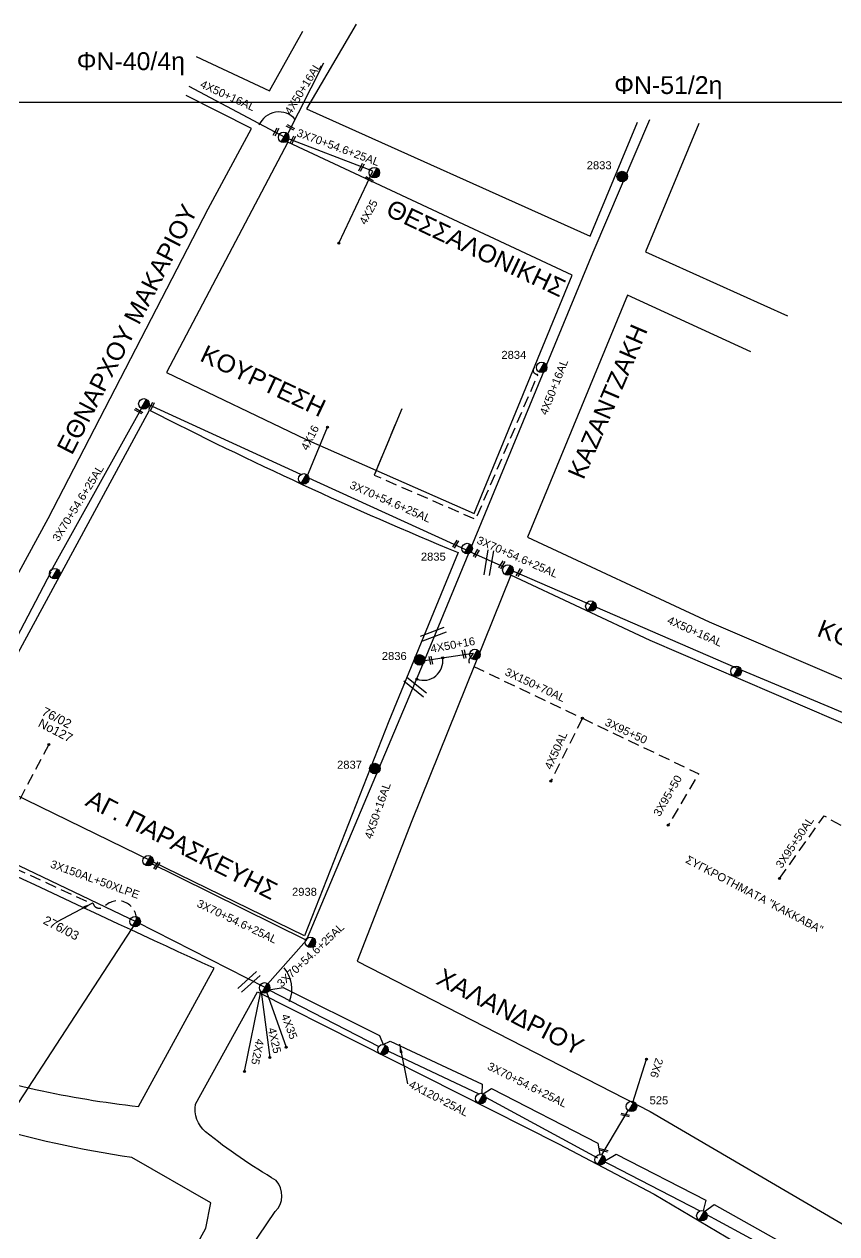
# Model space of a CAD drawing. Header units: millimetres. Extents: x 938 to 3112, y 793 to 1825.
# Drawn here: x 1941.3 to 2123.9, y 1553.4 to 1825.5 of the extents above; entities that cross this region are included whole.
import ezdxf
from ezdxf.enums import TextEntityAlignment as Align

# ---------------------------------------------------------------- set-up
doc = ezdxf.new("R2010")
doc.units = ezdxf.units.MM
doc.linetypes.add('DASHED', pattern=[19.05, 12.7, -6.35])
for name, color, linetype in [('Γέφυρες Εναερίου Δικτύου', 7, 'Continuous'), ('Γυμνά εναέρια ΧΤ (3Φ)   4x50AL', 7, 'Continuous'), ('Γυμνά εναέρια ΧΤ και ΦΟΠ (3Φ)   4x50+16AL', 7, 'Continuous'), ('Εναέρια παροχή ΧΤ 4x16', 7, 'SYN_LINE'), ('Εναέρια παροχή ΧΤ 4x25', 7, 'SYN_LINE'), ('Επιγραφές - Σχήματα', 7, 'Continuous'), ('Καλώδια ΧΤ   2x6AL', 7, 'DASHED'), ('Καλώδια ΧΤ   3x150+70AL', 7, 'DASHED'), ('Καλώδια ΧΤ   3x150AL+50XLPE', 7, 'DASHED'), ('Καλώδια ΧΤ   3x95+50CU', 7, 'DASHED'), ('Καλώδια ΧΤ   4x50AL', 7, 'DASHED'), ('Μηχανική τομή', 7, 'Continuous'), ('Στύλος Ξύλινος', 7, 'Continuous'), ('Στύλος Ξύλινος @ 1', 7, 'Continuous'), ('Στύλος ΦΜ', 7, 'Continuous'), ('Στύλος ΦΜ @ 1', 7, 'Continuous'), ('Συνδέσεις', 7, 'Continuous'), ('Συνεστραμμένα ΧΤ   3x70+54.6+25AL', 7, 'SYN_LINE'), ('Συνεστραμμένα ΧΤ   4x120+25AL', 7, 'SYN_LINE'), ('Τομή', 7, 'Continuous'), ('Υπόβαθρο ΔΕΗ', 7, 'Continuous')]:
    doc.layers.add(name, color=color, linetype=linetype)
doc.styles.get("Standard").update_dxf_attribs({"font": 'arial.ttf'})
doc.linetypes.add('SYN_LINE', pattern='A,0.5,-0.0001,["/\\/\\/\\/",Standard,S=0.1,R=0,X=0,Y=-0.05],-0.25', length=0.7501)
doc.dimstyles.new('ISO-25', dxfattribs={"dimtxt": 2.5, "dimasz": 2.5, "dimexe": 1.25, "dimexo": 0.625, "dimtad": 1, "dimtxsty": 'Standard', "dimcen": 2.5, "dimaunit": 2, "dimazin": 0, "dimtfac": 1, "dimtmove": 0, "dimatfit": 3, "dimfxl": 1, "dimarcsym": 0})

# ---------------------------------------------------------------- blocks, each defined once
blk = doc.blocks.new('ΥΠΑΡΧΩΝ ΤΣΙΜΕΝΤΕΝΙΟΣ ΣΤΥΛΟΣ')
at = {"layer": 'Στύλος ΦΜ'}
blk.add_hatch(color=256, dxfattribs=at).paths.add_polyline_path([(-1.29, -2.28, 0.574793), (2.62, 0, 0.268822), (1.3, 2.27)])
blk.add_line((-1.29, -2.28), (1.3, 2.27), dxfattribs=at)
blk.add_circle((0, 0), 2.62, dxfattribs=at)
at = {"layer": 'Στύλος ΦΜ', "flags": 4}
for tag, p in [('ΑΡΙΘΜΟΣ', (-4.68, 8.05)), ('ΤΥΠΟΣ', (-4.91, 3.03))]:
    blk.add_attdef(tag, p, '', height=4, dxfattribs=at)
blk = doc.blocks.new('ΤΟΜΗ')
at = {"layer": 'Τομή', "ltscale": 40}
for p, q in [((-5.68, 0), (5.68, 0)), ((5.68, -2.33), (-5.68, -2.33))]:
    blk.add_line(p, q, dxfattribs=at)
blk = doc.blocks.new('_ΣΥΝΔΕΣΗ')
at = {"layer": 'Συνδέσεις', "linetype": 'SYN_LINE', "ltscale": 40}
blk.add_hatch(color=256, dxfattribs=at).paths.add_polyline_path([(0.5, -0.01, 1), (-0.5, -0.01, 1)])
at = {"layer": 'Συνδέσεις'}
blk.add_circle((0, -0.01), 0.5, dxfattribs=at)
blk = doc.blocks.new('ΥΠΑΡΧΩΝ ΞΥΛΙΝΟΣ ΣΤΥΛΟΣ')
at = {"layer": 'Στύλος Ξύλινος'}
h = blk.add_hatch(color=7, dxfattribs=at)
h.paths.add_polyline_path([(-2.62, 0, 0.270008), (-1.29, -2.28), (1.3, 2.27, 0.576266)])
h.paths.add_polyline_path([(-1.29, -2.28, 0.574793), (2.62, 0, 0.268822), (1.3, 2.27)])
at = {"layer": 'Στύλος Ξύλινος', "color": 7}
blk.add_line((-1.29, -2.28), (1.3, 2.27), dxfattribs=at)
blk.add_circle((0, 0), 2.62, dxfattribs=at)
at = {"layer": 'Στύλος Ξύλινος', "flags": 4}
for tag, p in [('ΑΡΙΘΜΟΣ', (-4.91, 8.6)), ('ΤΥΠΟΣ', (-4.85, 3.39))]:
    blk.add_attdef(tag, p, '', height=4, dxfattribs=at)
blk = doc.blocks.new('ΜΗΧΑΝΙΚΗ ΤΟΜΗ')
at = {"layer": 'Μηχανική τομή', "ltscale": 40}
for p, q in [((-1.89, 0.78), (1.89, 0.78)), ((1.89, 0), (-1.89, 0))]:
    blk.add_line(p, q, dxfattribs=at)

msp = doc.modelspace()

# ---------------------------------------------------------------- linework, layer by layer
at = {"layer": 'Γέφυρες Εναερίου Δικτύου', "color": 154, "flags": 128}
msp.add_lwpolyline([(2026.12, 1739), (2019.93, 1724.08)], dxfattribs=at)
at = {"layer": 'Γυμνά εναέρια ΧΤ (3Φ)   4x50AL', "color": 1, "linetype": 'DASHED', "ltscale": 0.2, "flags": 128}
msp.add_lwpolyline([(2066.74, 1669.39), (2059.68, 1655.28)], dxfattribs=at)
at = {"layer": 'Γυμνά εναέρια ΧΤ και ΦΟΠ (3Φ)   4x50+16AL', "color": 5, "flags": 128}
for points in [[(2000.08, 1799.93), (2008.62, 1816.82)], [(2000.08, 1799.93), (1978.34, 1811.48)]]:
    msp.add_lwpolyline(points, dxfattribs=at)
at = {"layer": 'Γυμνά εναέρια ΧΤ και ΦΟΠ (3Φ)   4x50+16AL', "color": 151, "flags": 128}
msp.add_lwpolyline([(2031.23, 1682.37), (2069.16, 1774.2), (2081.89, 1804.09)], dxfattribs=at)
at = {"layer": 'Γυμνά εναέρια ΧΤ και ΦΟΠ (3Φ)   4x50+16AL', "color": 151, "linetype": 'DASHED', "ltscale": 0.2, "flags": 128}
msp.add_lwpolyline([(2026.12, 1739), (2019.93, 1724.08), (2042.77, 1714.13), (2056.73, 1746.67, -1.042093), (2056.76, 1748.6, -0.608654)], format="xyb", dxfattribs=at)
at = {"layer": 'Γυμνά εναέρια ΧΤ και ΦΟΠ (3Φ)   4x50+16AL', "color": 27, "flags": 128}
msp.add_lwpolyline([(2050.91, 1702.63), (2101.17, 1680.81), (2150.53, 1660.14), (2174.58, 1646.81), (2204.38, 1638.48)], dxfattribs=at)
at = {"layer": 'Γυμνά εναέρια ΧΤ και ΦΟΠ (3Φ)   4x50+16AL', "color": 1, "flags": 128}
msp.add_lwpolyline([(2004.75, 1619.46), (2031.23, 1682.37), (2042.21, 1684)], dxfattribs=at)
at = {"layer": 'Εναέρια παροχή ΧΤ 4x16', "color": 7, "linetype": 'SYN_LINE', "ltscale": 10, "flags": 128}
msp.add_lwpolyline([(2004.79, 1723.62), (2009.47, 1734.85)], dxfattribs=at)
at = {"layer": 'Εναέρια παροχή ΧΤ 4x25', "color": 5, "linetype": 'SYN_LINE', "ltscale": 20, "flags": 128}
msp.add_lwpolyline([(2011.98, 1776.23), (2019.66, 1792.43), (2000.08, 1799.93)], dxfattribs=at)
at = {"layer": 'Εναέρια παροχή ΧΤ 4x25', "color": 133, "linetype": 'SYN_LINE', "ltscale": 20, "flags": 128}
msp.add_lwpolyline([(1990.79, 1589.94), (1994.49, 1607.91)], dxfattribs=at)
at = {"layer": 'Εναέρια παροχή ΧΤ 4x25', "color": 133, "linetype": 'SYN_LINE', "ltscale": 15, "flags": 128}
msp.add_lwpolyline([(1995.36, 1608.93), (2000.14, 1595.38)], dxfattribs=at)
at = {"layer": 'Επιγραφές - Σχήματα'}
msp.add_lwpolyline([(974.02, 1807.96), (2963.81, 1807.96), (2963.81, 804.4), (974.02, 804.4)], close=True, dxfattribs=at)
at = {"layer": 'Επιγραφές - Σχήματα', "linetype": 'Continuous', "ltscale": 0.2}
for centre, radius, start, end in [((1998.53, 1800.87), 4.89, 41.1669, 156.8928), ((2030.99, 1682.32), 4.4, 250.663, 8.2547), ((1993.59, 1608.43), 7.84, 339.5349, 38.3348)]:
    msp.add_arc(centre, radius, start, end, dxfattribs=at)
at = {"layer": 'Καλώδια ΧΤ   2x6AL', "color": 1, "linetype": 'SYN_LINE', "ltscale": 10, "flags": 128}
msp.add_lwpolyline([(2078.1, 1582.94), (2081.16, 1592.73)], dxfattribs=at)
at = {"layer": 'Καλώδια ΧΤ   3x150+70AL', "color": 1, "linetype": 'DASHED', "ltscale": 0.2, "flags": 128}
msp.add_lwpolyline([(2042.21, 1684), (2041.4, 1682.86, 0.431873), (2041.72, 1681.33), (2066.74, 1669.39)], format="xyb", dxfattribs=at)
at = {"layer": 'Καλώδια ΧΤ   3x150AL+50XLPE', "color": 85, "linetype": 'DASHED', "ltscale": 0.2, "flags": 128}
msp.add_lwpolyline([(1946.81, 1663.47), (1939.68, 1650.06), (1926.59, 1656.18, -0.544055), (1921.53, 1657.97, 0.116056), (1920.86, 1659.32), (1868.56, 1684.59), (1869.29, 1686.14, 0.563136), (1866.99, 1687.27, 1.150188)], format="xyb", dxfattribs=at)
at = {"layer": 'Καλώδια ΧΤ   3x150AL+50XLPE', "color": 133, "linetype": 'DASHED', "ltscale": 0.2, "flags": 128}
msp.add_lwpolyline([(1966.51, 1623.6, 0.719804), (1959.32, 1627.05, -0.460868), (1957.04, 1627.19, 0.472091), (1955.9, 1627.89), (1924.42, 1642.46, -0.482046), (1919.37, 1645.07), (1891.72, 1658.36, -0.728312), (1887.16, 1660.11, 0.378863), (1886.6, 1660.82), (1859.93, 1673.34)], format="xyb", dxfattribs=at)
at = {"layer": 'Καλώδια ΧΤ   3x95+50CU', "color": 1, "linetype": 'DASHED', "ltscale": 0.2, "flags": 128}
msp.add_lwpolyline([(2066.74, 1669.39), (2092.89, 1656.91), (2086.05, 1645.36)], dxfattribs=at)
at = {"layer": 'Καλώδια ΧΤ   3x95+50CU', "color": 85, "linetype": 'DASHED', "ltscale": 0.2, "flags": 128}
msp.add_lwpolyline([(2111.08, 1633.35), (2121.07, 1647.44), (2148.19, 1632.15)], dxfattribs=at)
at = {"layer": 'Καλώδια ΧΤ   4x50AL', "color": 133, "linetype": 'SYN_LINE', "ltscale": 15, "flags": 128}
msp.add_lwpolyline([(1994.52, 1607.88), (1996.46, 1593.06)], dxfattribs=at)
at = {"layer": 'Συνεστραμμένα ΧΤ   3x70+54.6+25AL', "color": 7, "linetype": 'SYN_LINE', "ltscale": 20}
for p, q in [((1968.31, 1740.3), (1947.27, 1702.45)), ((2003.48, 1724.22), (1968.31, 1740.3)), ((2041.36, 1706.9), (2004.42, 1723.79)), ((1947.22, 1702.27), (1924.79, 1659.31))]:
    msp.add_line(p, q, dxfattribs=at)
at = {"layer": 'Συνεστραμμένα ΧΤ   3x70+54.6+25AL', "color": 27, "linetype": 'SYN_LINE', "ltscale": 10, "flags": 128}
msp.add_lwpolyline([(2041.36, 1706.9), (2049.07, 1703.46)], dxfattribs=at)
at = {"layer": 'Συνεστραμμένα ΧΤ   3x70+54.6+25AL', "color": 27, "linetype": 'SYN_LINE', "ltscale": 20, "flags": 128}
msp.add_lwpolyline([(2050.14, 1702.98), (2050.91, 1702.63)], dxfattribs=at)
at = {"layer": 'Συνεστραμμένα ΧΤ   3x70+54.6+25AL', "color": 6, "linetype": 'SYN_LINE', "ltscale": 20, "flags": 128}
msp.add_lwpolyline([(1890.83, 1659.84), (1966.51, 1623.6), (1995.36, 1608.93)], dxfattribs=at)
at = {"layer": 'Συνεστραμμένα ΧΤ   3x70+54.6+25AL', "color": 133, "linetype": 'SYN_LINE', "ltscale": 20, "flags": 128}
for points in [[(1935.85, 1576.5), (1966.51, 1623.6)], [(1996.29, 1608.34), (1999.49, 1608.84), (2021.13, 1598.06), (2021.96, 1596.02)], [(2021.95, 1596.02), (2023.52, 1596.8), (2044.18, 1587.08), (2044.15, 1585.01)], [(2044.46, 1584.9), (2046.28, 1586.1), (2070.21, 1573.82), (2070.65, 1571.25)], [(2070.95, 1570.45), (2071.91, 1569.96), (2074.34, 1571.37), (2094.47, 1560.98), (2093.92, 1558.63)], [(2094.16, 1558.49), (2096.36, 1560), (2112.81, 1550.77), (2113.53, 1548.64)]]:
    msp.add_lwpolyline(points, dxfattribs=at)
at = {"layer": 'Συνεστραμμένα ΧΤ   3x70+54.6+25AL', "color": 1, "linetype": 'SYN_LINE', "ltscale": 10, "flags": 128}
msp.add_lwpolyline([(2071.15, 1571.18), (2077.05, 1581.16)], dxfattribs=at)
at = {"layer": 'Συνεστραμμένα ΧΤ   4x120+25AL', "color": 1, "linetype": 'SYN_LINE', "ltscale": 20}
msp.add_line((1969.02, 1637.16), (2004.54, 1619.54), dxfattribs=at)
at = {"layer": 'Συνεστραμμένα ΧΤ   4x120+25AL', "color": 1, "linetype": 'SYN_LINE', "ltscale": 15}
msp.add_line((2004.75, 1619.46), (1995.36, 1608.93), dxfattribs=at)
at = {"layer": 'Συνεστραμμένα ΧΤ   4x120+25AL', "color": 1, "linetype": 'SYN_LINE', "ltscale": 20, "flags": 128}
for points in [[(1996.29, 1608.34), (2020.96, 1595.53)], [(2022.02, 1595.02), (2043.45, 1584.94)], [(2044.28, 1584.51), (2070.14, 1570.52)], [(2070.8, 1570.18), (2093.17, 1558.6)], [(2093.83, 1558.26), (2111.51, 1548.63)]]:
    msp.add_lwpolyline(points, dxfattribs=at)
at = {"layer": 'Υπόβαθρο ΔΕΗ', "flags": 128}
for points in [[(1979.89, 1818.22), (1996.42, 1810.5), (2003.89, 1823.94)], [(1979.89, 1818.22), (1996.42, 1810.5), (2003.89, 1823.94)], [(2015.91, 1825.5), (2004.7, 1806.46), (2068.53, 1777.83), (2079.11, 1803.43)], [(2015.91, 1825.5), (2004.7, 1806.46), (2068.53, 1777.83), (2079.11, 1803.43)], [(1931.33, 1804.02), (1901.26, 1748.89), (1882.63, 1713.7), (1866.99, 1687.27), (1890.56, 1675.63), (1918.18, 1662.08), (1946.69, 1714.31), (1982.62, 1783.97), (1992.34, 1802.03), (1977.69, 1809.43)], [(1931.33, 1804.02), (1901.26, 1748.89), (1882.63, 1713.7), (1866.99, 1687.27), (1890.56, 1675.63), (1918.18, 1662.08), (1946.69, 1714.31), (1982.62, 1783.97), (1992.34, 1802.03), (1977.69, 1809.43)], [(2092.94, 1803.19), (2080.96, 1774.27), (2112.85, 1759.9)], [(2092.94, 1803.19), (2080.96, 1774.27), (2112.85, 1759.9)], [(2000.54, 1798.93), (1973.26, 1747.16), (2004.48, 1732.19), (2042.4, 1715.45), (2064.42, 1769.03), (2000.54, 1798.93)], [(2000.54, 1798.93), (1973.26, 1747.16), (2004.48, 1732.19), (2042.4, 1715.45), (2064.42, 1769.03), (2000.54, 1798.93)], [(2104.63, 1751.78), (2076.92, 1764.54), (2054.39, 1710.13), (2095.27, 1691.07), (2146.4, 1669.08), (2193.29, 1646.54), (2229.33, 1683.24), (2275.25, 1734.08), (2236.23, 1761.05)], [(2104.63, 1751.78), (2076.92, 1764.54), (2054.39, 1710.13), (2095.27, 1691.07), (2146.4, 1669.08), (2193.29, 1646.54), (2229.33, 1683.24), (2275.25, 1734.08), (2236.23, 1761.05)], [(2050.67, 1701.6), (2028.42, 1646.32), (2016.15, 1614.79), (2082, 1580.93), (2127.32, 1554.44), (2139.41, 1570.88), (2160.22, 1603.07), (2167.27, 1613.97), (2179.13, 1629.55), (2187.42, 1639.46), (2144.69, 1659.9), (2082.01, 1686.87), (2050.67, 1701.6)], [(2050.67, 1701.6), (2028.42, 1646.32), (2016.15, 1614.79), (2082, 1580.93), (2127.32, 1554.44), (2139.41, 1570.88), (2160.22, 1603.07), (2167.27, 1613.97), (2179.13, 1629.55), (2187.42, 1639.46), (2144.69, 1659.9), (2082.01, 1686.87), (2050.67, 1701.6)]]:
    msp.add_lwpolyline(points, dxfattribs=at)
for points in [[(1663.13, 1771.57), (1659.6, 1753.88), (1722.25, 1708.85, 0.028998), (1790.76, 1664.97, -0.009322), (1863.84, 1622.06, -0.01684), (1895.31, 1603.79, 0.065399), (1943.84, 1585.88, 0.023792), (1966.96, 1582.05), (1983.99, 1613.15, -0.005825), (1898.26, 1653.67, 0.00172), (1813.91, 1695.02, -0.002846), (1728.22, 1737.05, 0.004593), (1663.13, 1771.57, -13.107716)], [(1663.13, 1771.57), (1659.6, 1753.88), (1722.25, 1708.85, 0.028998), (1790.76, 1664.97, -0.009322), (1863.84, 1622.06, -0.01684), (1895.31, 1603.79, 0.065399), (1943.84, 1585.88, 0.023792), (1966.96, 1582.05), (1983.99, 1613.15, -0.005825), (1898.26, 1653.67, 0.00172), (1813.91, 1695.02, -0.002846), (1728.22, 1737.05, 0.004593), (1663.13, 1771.57, -13.107716)], [(1926.06, 1658.59), (1969.42, 1738.71, 0.020078), (2038.8, 1706.65), (2023.2, 1668.73), (2004.28, 1620.45), (1926.06, 1658.59)], [(1926.06, 1658.59), (1969.42, 1738.71, 0.020078), (2038.8, 1706.65), (2023.2, 1668.73), (2004.28, 1620.45), (1926.06, 1658.59)], [(1902.74, 1545.24), (1952.24, 1512.68), (1975.04, 1541.92), (1982.13, 1554.7), (1983.22, 1560.38), (1965.45, 1570.59, -0.071197), (1899.01, 1590.32, -0.025167), (1877.4, 1601.96), (1816.73, 1636.81), (1796.69, 1572.1), (1777.11, 1510.72), (1756.99, 1444.82), (1737.1, 1380.25), (1719.95, 1384.76), (1699.74, 1315.36), (1689.83, 1279.6), (1742.44, 1236.52)], [(1902.74, 1545.24), (1952.24, 1512.68), (1975.04, 1541.92), (1982.13, 1554.7), (1983.22, 1560.38), (1965.45, 1570.59, -0.071197), (1899.01, 1590.32, -0.025167), (1877.4, 1601.96), (1816.73, 1636.81), (1796.69, 1572.1), (1777.11, 1510.72), (1756.99, 1444.82), (1737.1, 1380.25), (1719.95, 1384.76), (1699.74, 1315.36), (1689.83, 1279.6), (1742.44, 1236.52)], [(2048.14, 1495.64), (2032.09, 1506.81), (1986.41, 1541.78), (1997.7, 1558.43, 0.393168), (1997.93, 1565.43, -0.034535), (1982.05, 1576.34, -0.273863), (1979.81, 1582.59), (1993.69, 1607.86), (2061.36, 1573.66), (2082.85, 1562.37), (2121.32, 1539.57), (2084.27, 1483.24), (2082.62, 1480.56, -0.101639), (2048.18, 1495.61)], [(1997.7, 1558.43, 0.393168), (1997.93, 1565.43, -0.034535), (1982.05, 1576.34, -0.273863), (1979.81, 1582.59), (1993.69, 1607.86), (2061.36, 1573.66), (2082.85, 1562.37), (2121.32, 1539.57)]]:
    msp.add_lwpolyline(points, format="xyb", dxfattribs=at)

# ---------------------------------------------------------------- block references
at = {"layer": 'Μηχανική τομή'}
for p, xscale, yscale, zscale, rotation in [((1998.05, 1801.17), 0.4999999999999636, 0.4999999999999636, 0.4999999999999636, 62.63702712766805), ((2001.02, 1802.12), 0.5000000000000498, 0.5000000000000498, 0.5000000000000498, 331.1674353268874), ((2001.81, 1799.39), 0.4999999999999636, 0.4999999999999636, 0.4999999999999636, 62.63702712766805), ((2017.26, 1793.19), 0.4999999999999636, 0.4999999999999636, 0.4999999999999636, 62.63702712766805), ((2018.71, 1790.45), 0.5000000000000498, 0.5000000000000498, 0.5000000000000498, 331.1674353268874), ((1966.91, 1738.32), 0.4999999999998715, 0.4999999999998715, 0.4999999999998715, 330.7426502538054), ((1970.08, 1739.46), 0.4999999999999636, 0.4999999999999636, 0.4999999999999636, 62.63702712766805), ((2038.09, 1708.66), 0.4999999999999092, 0.4999999999999092, 0.4999999999999092, 239.2512852772683), ((2042.74, 1706.58), 0.4999999999999092, 0.4999999999999092, 0.4999999999999092, 239.2512852772683), ((2048.47, 1704), 0.4999999999999092, 0.4999999999999092, 0.4999999999999092, 239.2512852772683), ((2052.37, 1702.25), 0.4999999999999092, 0.4999999999999092, 0.4999999999999092, 239.2512852772683), ((2039.97, 1683.75), 0.4999999999999147, 0.4999999999999147, 0.4999999999999147, 283.1139724219294), ((2032.48, 1682.38), 0.4999999999999147, 0.4999999999999147, 0.4999999999999147, 283.1139724219294), ((1971.22, 1636.13), 0.500000000000134, 0.500000000000134, 0.500000000000134, 56.6807445493444), ((2076.4, 1580.32), 0.4999999999999562, 0.4999999999999562, 0.4999999999999562, 166.524943246318), ((2071.6, 1572.41), 0.4999999999999562, 0.4999999999999562, 0.4999999999999562, 166.524943246318)]:
    msp.add_blockref('ΜΗΧΑΝΙΚΗ ΤΟΜΗ', p, dxfattribs=dict(at, xscale=xscale, yscale=yscale, zscale=zscale, rotation=rotation))
at = {"layer": 'Στύλος Ξύλινος @ 1', "ltscale": 40}
ref = msp.add_blockref('ΥΠΑΡΧΩΝ ΞΥΛΙΝΟΣ ΣΤΥΛΟΣ', (2075.69, 1791.23), dxfattribs=dict(at, xscale=0.4499999999998181, yscale=0.4499999999998181, zscale=0.4499999999998181))
ref.add_attrib('ΑΡΙΘΜΟΣ', '2833', (2067.72, 1792.87), dxfattribs={"layer": 'Στύλος Ξύλινος', "height": 1.8, "flags": 4})
ref = msp.add_blockref('ΥΠΑΡΧΩΝ ΞΥΛΙΝΟΣ ΣΤΥΛΟΣ', (2030.15, 1682.53), dxfattribs=dict(at, xscale=0.4499999999998181, yscale=0.4499999999998181, zscale=0.4499999999998181))
ref.add_attrib('ΑΡΙΘΜΟΣ', '2836', (2021.66, 1682.5), dxfattribs={"layer": 'Στύλος Ξύλινος', "height": 1.8, "flags": 4})
ref = msp.add_blockref('ΥΠΑΡΧΩΝ ΞΥΛΙΝΟΣ ΣΤΥΛΟΣ', (2020.09, 1658.08), dxfattribs=dict(at, xscale=0.4499999999998181, yscale=0.4499999999998181, zscale=0.4499999999998181))
ref.add_attrib('ΑΡΙΘΜΟΣ', '2837', (2011.6, 1658.04), dxfattribs={"layer": 'Στύλος Ξύλινος', "height": 1.8, "flags": 4})
at = {"layer": 'Στύλος ΦΜ @ 1', "ltscale": 40, "xscale": 0.4499999999998181, "yscale": 0.4499999999998181, "zscale": 0.4499999999998181}
for p in [(1999.6, 1800.05), (1999.6, 1800.05), (2019.97, 1792.1), (2019.97, 1792.1), (1968.16, 1740.1), (1968.16, 1740.1), (2004.11, 1723.23), (2049.99, 1702.73), (2049.99, 1702.73), (1948.15, 1701.92), (2068.65, 1694.62), (2068.65, 1694.62), (2042.57, 1683.74), (2042.57, 1683.74), (2101.3, 1679.95), (2101.3, 1679.95), (1969.13, 1637.35), (1969.13, 1637.35), (1966.2, 1623.66), (1966.2, 1623.66), (1995.32, 1608.75), (2021.91, 1594.84), (2021.91, 1594.84), (2043.9, 1583.86), (2043.9, 1583.86), (2070.74, 1570.08), (2070.74, 1570.08), (2093.6, 1557.5)]:
    msp.add_blockref('ΥΠΑΡΧΩΝ ΤΣΙΜΕΝΤΕΝΙΟΣ ΣΤΥΛΟΣ', p, dxfattribs=at)
at = {"layer": 'Στύλος ΦΜ @ 1', "ltscale": 40}
ref = msp.add_blockref('ΥΠΑΡΧΩΝ ΤΣΙΜΕΝΤΕΝΙΟΣ ΣΤΥΛΟΣ', (2057.6, 1748.3), dxfattribs=dict(at, xscale=0.4499999999998181, yscale=0.4499999999998181, zscale=0.4499999999998181))
ref.add_attrib('ΤΥΠΟΣ', '2834', (2048.54, 1750.22), dxfattribs={"layer": 'Στύλος ΦΜ', "height": 1.8, "flags": 4})
ref = msp.add_blockref('ΥΠΑΡΧΩΝ ΤΣΙΜΕΝΤΕΝΙΟΣ ΣΤΥΛΟΣ', (2040.84, 1707.56), dxfattribs=dict(at, xscale=0.4499999999998181, yscale=0.4499999999998181, zscale=0.4499999999998181))
ref.add_attrib('ΤΥΠΟΣ', '2835', (2030.44, 1704.84), dxfattribs={"layer": 'Στύλος ΦΜ', "height": 1.8, "flags": 4})
ref = msp.add_blockref('ΥΠΑΡΧΩΝ ΤΣΙΜΕΝΤΕΝΙΟΣ ΣΤΥΛΟΣ', (2005.6, 1619.01), dxfattribs=dict(at, xscale=0.4499999999998181, yscale=0.4499999999998181, zscale=0.4499999999998181))
ref.add_attrib('ΤΥΠΟΣ', '2938', (2001.47, 1629.46), dxfattribs={"layer": 'Στύλος ΦΜ', "height": 1.8, "flags": 4})
ref = msp.add_blockref('ΥΠΑΡΧΩΝ ΤΣΙΜΕΝΤΕΝΙΟΣ ΣΤΥΛΟΣ', (2005.6, 1619.01), dxfattribs=dict(at, xscale=0.4499999999998181, yscale=0.4499999999998181, zscale=0.4499999999998181))
ref.add_attrib('ΤΥΠΟΣ', '2938', (2001.47, 1629.46), dxfattribs={"layer": 'Στύλος ΦΜ', "height": 1.8, "flags": 4})
ref = msp.add_blockref('ΥΠΑΡΧΩΝ ΤΣΙΜΕΝΤΕΝΙΟΣ ΣΤΥΛΟΣ', (2077.78, 1582.09), dxfattribs=dict(at, xscale=0.4499999999998181, yscale=0.4499999999998181, zscale=0.4499999999998181))
ref.add_attrib('ΤΥΠΟΣ', '525', (2081.85, 1582.56), dxfattribs={"layer": 'Στύλος ΦΜ', "height": 1.8, "flags": 4})
ref = msp.add_blockref('ΥΠΑΡΧΩΝ ΤΣΙΜΕΝΤΕΝΙΟΣ ΣΤΥΛΟΣ', (2077.78, 1582.09), dxfattribs=dict(at, xscale=0.4499999999998181, yscale=0.4499999999998181, zscale=0.4499999999998181))
ref.add_attrib('ΤΥΠΟΣ', '525', (2081.85, 1582.56), dxfattribs={"layer": 'Στύλος ΦΜ', "height": 1.8, "flags": 4})
at = {"layer": 'Συνδέσεις', "xscale": 0.4500000000000455, "yscale": 0.4500000000000455, "zscale": 0.4500000000000455}
for p in [(2011.98, 1776.24), (2009.47, 1734.86), (2035.34, 1682.96), (2029.53, 1678.18), (2066.74, 1669.39), (1946.78, 1663.48), (2059.68, 1655.28), (2086.05, 1645.36), (2111.08, 1633.35), (2000.14, 1595.39), (1996.46, 1593.07), (2081.16, 1592.74), (1990.79, 1589.95)]:
    msp.add_blockref('_ΣΥΝΔΕΣΗ', p, dxfattribs=at)
at = {"layer": 'Τομή'}
for p, xscale, yscale, zscale, rotation in [((2046.27, 1704.28), 0.4999999999999825, 0.4999999999999825, 0.4999999999999825, 260.2851870583967), ((2046.27, 1704.28), 0.4999999999999825, 0.4999999999999825, 0.4999999999999825, 260.2851870583967), ((2033.02, 1688.85), 0.5000000000000234, 0.5000000000000234, 0.5000000000000234, 20.7779314368743), ((2033.02, 1688.85), 0.5000000000000234, 0.5000000000000234, 0.5000000000000234, 20.7779314368743), ((2029.52, 1676.86), 0.500000000000037, 0.500000000000037, 0.500000000000037, 321.1392142957992), ((2029.52, 1676.86), 0.500000000000037, 0.500000000000037, 0.500000000000037, 321.1392142957992), ((1991.41, 1610.53), 0.4999999999999949, 0.4999999999999949, 0.4999999999999949, 41.96294298078494), ((1991.41, 1610.53), 0.4999999999999949, 0.4999999999999949, 0.4999999999999949, 41.96294298078494)]:
    msp.add_blockref('ΤΟΜΗ', p, dxfattribs=dict(at, xscale=xscale, yscale=yscale, zscale=zscale, rotation=rotation))

# ---------------------------------------------------------------- texts
at = {"layer": 'Γυμνά εναέρια ΧΤ (3Φ)   4x50AL'}
msp.add_text('4X50AL', height=1.8, rotation=65.813, dxfattribs=at).set_placement((2060.79, 1662.16), align=Align.MIDDLE)
at = {"layer": 'Γυμνά εναέρια ΧΤ και ΦΟΠ (3Φ)   4x50+16AL'}
for s, rotation, p in [('4X50+16AL', 58.2161, (2003.92, 1811.07)), ('4X50+16AL', 335.5415, (1987.04, 1809.45)), ('4X50+16AL', 68.4243, (2060.34, 1743.9)), ('4X50+16AL', 336.0577, (2092.05, 1688.94)), ('4X50+16', 10.3064, (2037.6, 1685.9)), ('4X50+16AL', 70.8896, (2020.7, 1648.61))]:
    msp.add_text(s, height=1.8, rotation=rotation, dxfattribs=at).set_placement(p, align=Align.MIDDLE)
at = {"layer": 'Εναέρια παροχή ΧΤ 4x16', "ltscale": 20}
msp.add_text('4X16', height=1.8, rotation=63.0385, dxfattribs=at).set_placement((2005.49, 1732.5), align=Align.MIDDLE)
at = {"layer": 'Εναέρια παροχή ΧΤ 4x25', "ltscale": 20}
for s, rotation, p in [('4X25', 61.6765, (2018.65, 1783.25)), ('4X35', 290.621, (2000.88, 1600.07)), ('4X25', 258.3761, (1993.73, 1594.37))]:
    msp.add_text(s, height=1.8, rotation=rotation, dxfattribs=at).set_placement(p, align=Align.MIDDLE)
at = {"layer": 'Επιγραφές - Σχήματα', "linetype": 'DASHED', "ltscale": 0.2, "char_height": 4, "width": 17.2922, "attachment_point": 1}
for s, insert in [('ΦΝ-40/4η', (1953.07, 1819.18)), ('ΦΝ-51/2η', (2073.89, 1813.8))]:
    msp.add_mtext(s, dxfattribs=dict(at, insert=insert))
at = {"layer": 'Επιγραφές - Σχήματα', "linetype": 'DASHED', "ltscale": 0.2, "attachment_point": 1}
for s, insert, char_height, width, rotation in [('ΕΘΝΑΡΧΟΥ ΜΑΚΑΡΙΟΥ', (1948.43, 1730.22), 4, 65.8851, 62.7732), ('ΘΕΣΣΑΛΟΝΙΚΗΣ', (2023.99, 1786.24), 4, 17.2922, 334.741), ('ΚΑΖΑΝΤΖΑΚΗ', (2063.31, 1724.43), 4, 65.8851, 66.8062), ('ΚΟΥΡΤΕΣΗ', (1982.22, 1753.51), 4, 17.2922, 334.741), ('ΚΟΥΡΤΕΣΗ', (2120.65, 1691.72), 4, 17.2922, 339.184), ('76/02', (1945.94, 1672.01), 2, 17.7581, 332.7124), ('Νο127', (1945.12, 1669.42), 2, 17.7581, 332.7124), ('ΑΓ. ΠΑΡΑΣΚΕΥΗΣ', (1956.58, 1653.47), 4, 48.5909, 332.9469), ('ΣΥΓΚΡΟΤΗΜΑΤΑ "ΚΑΚΚΑΒΑ"', (2090.6, 1638.61), 1.8, 63.3559, 332.1395), ('276/03', (1946.26, 1625.07), 2, 17.7581, 332.7124), ('ΧΑΛΑΝΔΡΙΟΥ', (2035.42, 1613.32), 4, 48.5909, 332.9469)]:
    msp.add_mtext(s, dxfattribs=dict(at, insert=insert, char_height=char_height, width=width, rotation=rotation))
at = {"layer": 'Καλώδια ΧΤ   2x6AL', "linetype": 'DASHED', "ltscale": 0.2, "insert": (2084.98, 1592.59), "char_height": 1.8, "width": 10.8079, "attachment_point": 1, "rotation": 252.4031}
msp.add_mtext('2Χ6', dxfattribs=at)
at = {"layer": 'Καλώδια ΧΤ   3x150+70AL', "ltscale": 0.2}
msp.add_text('3X150+70AL', height=1.8, rotation=334.9061, dxfattribs=at).set_placement((2056.14, 1676.9), align=Align.MIDDLE)
at = {"layer": 'Καλώδια ΧΤ   3x150AL+50XLPE', "ltscale": 0.2}
msp.add_text('3X150AL+50XLPE', height=1.8, rotation=340.2185, dxfattribs=at).set_placement((1957.18, 1633.16), align=Align.MIDDLE)
at = {"layer": 'Καλώδια ΧΤ   3x95+50CU', "ltscale": 0.2}
for s, rotation, p in [('3X95+50', 334.5578, (2076.59, 1666.53)), ('3X95+50', 59.8246, (2085.91, 1651.98)), ('3X95+50AL', 56.2848, (2114.48, 1641.49))]:
    msp.add_text(s, height=1.8, rotation=rotation, dxfattribs=at).set_placement(p, align=Align.MIDDLE)
at = {"layer": 'Καλώδια ΧΤ   4x50AL', "ltscale": 20}
msp.add_text('4X25', height=1.8, rotation=282.8595, dxfattribs=at).set_placement((1997.56, 1596.91), align=Align.MIDDLE)
at = {"layer": 'Συνεστραμμένα ΧΤ   3x70+54.6+25AL', "ltscale": 20}
for rotation, p in [(339.6812, (2011.86, 1797.8)), (58.3682, (1953.36, 1717.77)), (336.3379, (2023.6, 1718.09)), (336.3379, (2052.16, 1705.68)), (334.4649, (1989.12, 1623.71)), (43.3157, (2005.62, 1616.11)), (333.4567, (2054.37, 1586.96))]:
    msp.add_text('3X70+54.6+25AL', height=1.8, rotation=rotation, dxfattribs=at).set_placement(p, align=Align.MIDDLE)
at = {"layer": 'Συνεστραμμένα ΧΤ   4x120+25AL', "ltscale": 20}
msp.add_text('4X120+25AL', height=1.8, rotation=332.7498, dxfattribs=at).set_placement((2034.47, 1583.91), align=Align.MIDDLE)

# ---------------------------------------------------------------- leaders
at = {"layer": 'Επιγραφές - Σχήματα', "ltscale": 40}
for points in [[(1956.44, 1627.73), (1948.64, 1623.58)], [(2025.65, 1596.09), (2027.4, 1587.2)]]:
    msp.add_leader(points, dimstyle='ISO-25', override={"dimasz": 2, "dimtad": 0}, dxfattribs=at)

doc.saveas('drawing.dxf')
